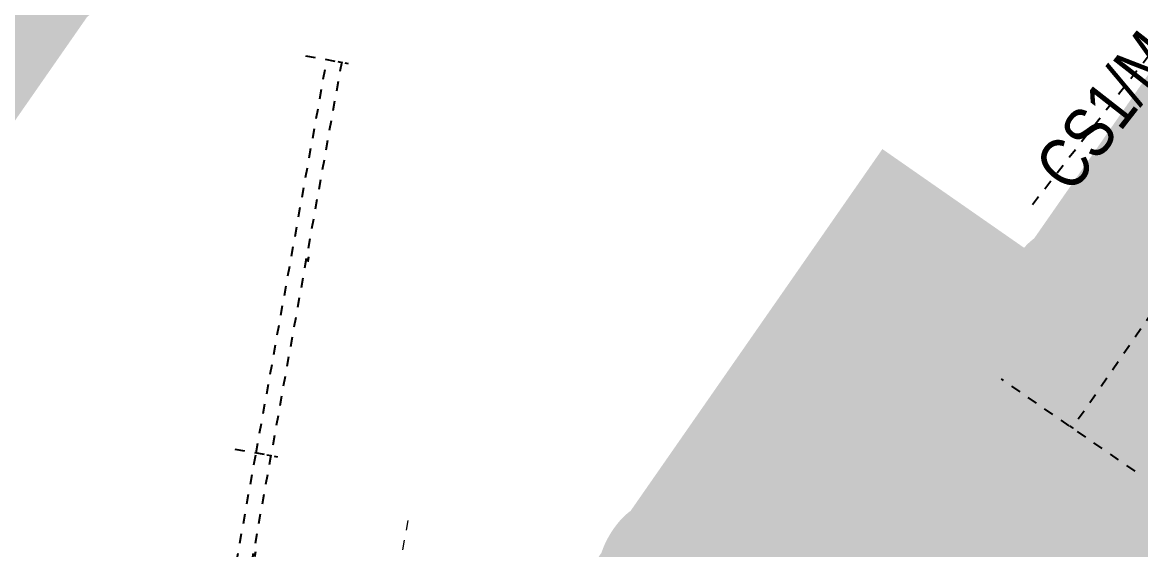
# Model space of a CAD drawing. Extents: x 218857 to 219044, y 632203 to 632441.
# Drawn here: x 218868.3 to 218879.5, y 632260.06 to 632265.33 of the extents above; entities that cross this region are included whole.
import ezdxf
from ezdxf.enums import TextEntityAlignment as Align

# ---------------------------------------------------------------- set-up
doc = ezdxf.new("R2018")
doc.units = 0
doc.header["$MEASUREMENT"] = 0
doc.linetypes.add('TRAZOS', pattern=[19.049999999999997, 12.7, -6.35])
doc.layers.get('0').update_dxf_attribs({"color": 4})
doc.layers.get('Defpoints').update_dxf_attribs({"color": 3, "lineweight": 30})
doc.layers.add('PC_T7200_002_SG-GRAL-HIDDEN DATA', color=150, linetype='TRAZOS', true_color=0x007fff, plot=False)
for name, color, linetype, true_color in [('PC_T7200_520_SG-LOT 25-SIGNALS', 1, 'Continuous', 0xff0000), ('PC_T7200_522_SG-LOT 25-AXLE COUNTER', 7, 'Continuous', 0xff0002), ('PC_T7200_523_SG-LOT 25-POINT MACHINE', 7, 'Continuous', 0xff0003), ('PC_T7200_536_SG-LOT 25-BEACON BTZP-5252 PASIVAS', 7, 'Continuous', 0x0000fa)]:
    doc.layers.add(name, color=color, linetype=linetype, true_color=true_color)
doc.styles.add('ARIAL NARROW', font='ARIALN.TTF')
doc.styles.get("Standard").update_dxf_attribs({"font": 'arial.ttf'})
doc.dimstyles.new('1-10', dxfattribs={"dimscale": 10, "dimtxt": 0.0018, "dimasz": 0.001, "dimexe": 0.0005, "dimexo": 0.0005, "dimgap": 0.0008, "dimtad": 1, "dimzin": 1, "dimtxsty": 'ARIAL NARROW', "dimblk": 'ARCHTICK', "dimcen": 0.0015, "dimdle": 0.0005, "dimclrd": 256, "dimclre": 256, "dimclrt": 256, "dimazin": 0, "dimtfac": 1, "dimtmove": 0, "dimatfit": 3, "dimfxl": 0.004, "dimfxlon": 1, "dimtfill": 2, "dimtfillclr": 255, "dimlwd": -1, "dimlwe": -1, "dimarcsym": 0})

# ---------------------------------------------------------------- blocks, each defined once
blk = doc.blocks.new('_ArchTick')
at = {"color": 0, "linetype": 'ByBlock', "const_width": 0.15}
blk.add_lwpolyline([(-0.5, -0.5), (0.5, 0.5)], dxfattribs=at)
blk = doc.blocks.new('*D17')
at = {"layer": 'Defpoints', "color": 0, "linetype": 'TRAZOS', "ltscale": 0.005, "transparency": 16777216}
for p in [(-3.850000000006659, 0.1792081035105957), (-3.850000000006659, 0.1376971458810131), (-0.8500000000276775, 0.1376971458810131)]:
    blk.add_point(p, dxfattribs=at)
at = {"layer": 'PC_T7200_002_SG-GRAL-HIDDEN DATA', "ltscale": 0.005, "transparency": 16777216}
for p, q in [((-0.8450000000276775, 0.1376971458810131), (-3.855000000006659, 0.1376971458810131)), ((-3.850000000006659, 0.1742081035105957), (-3.850000000006659, 0.1326971458810131)), ((-0.8500000000276775, 0.1376971458810131), (-0.8500000000276775, 0.1426971458810131))]:
    blk.add_line(p, q, dxfattribs=at)
at = {"layer": 'PC_T7200_002_SG-GRAL-HIDDEN DATA', "linetype": 'TRAZOS', "ltscale": 0.005, "transparency": 16777216, "xscale": 0.01, "yscale": 0.01, "zscale": 0.01, "rotation": 180}
blk.add_blockref('_ArchTick', (-3.850000000006659, 0.1376971458810131), dxfattribs=at)
at = {"layer": 'PC_T7200_002_SG-GRAL-HIDDEN DATA', "linetype": 'TRAZOS', "ltscale": 0.005, "transparency": 16777216, "xscale": 0.01, "yscale": 0.01, "zscale": 0.01}
blk.add_blockref('_ArchTick', (-0.8500000000276775, 0.1376971458810131), dxfattribs=at)
at = {"layer": 'PC_T7200_002_SG-GRAL-HIDDEN DATA', "linetype": 'TRAZOS', "ltscale": 0.005, "transparency": 16777216, "insert": (-2.350000000017168, 0.1565143355126638), "char_height": 0.018, "attachment_point": 5, "style": 'ARIAL NARROW', "bg_fill": 1, "box_fill_scale": 1.25, "bg_fill_color": 255, "bg_fill_transparency": 0}
blk.add_mtext('3,00', dxfattribs=at)
blk = doc.blocks.new('*U142')
at = {"lineweight": 30, "flags": 44}
for tag, p in [('X=INSERTIONPOINT', (3.997781524078323, 5.71426006490811)), ('Y=INSERTIONPOINT', (4.291366593659888, 5.442584142311375))]:
    blk.add_attdef(tag, text='', height=0.25, rotation=47.21963593905513, dxfattribs=at).set_placement(p, align=Align.MIDDLE_CENTER)
at = {"style": 'ARIAL NARROW', "flags": 9}
for tag, rotation, p in [('AT007', 2.219635939055076, (11.85691302946842, 10.07632779787357)), ('AT005', 47.21963593905513, (9.963068087205052, 8.029754830211674)), ('AT006', 47.21963593905513, (7.925498667729536, 5.827866808349937))]:
    blk.add_attdef(tag, text='', height=0.25, rotation=rotation, dxfattribs=at).set_placement(p, align=Align.MIDDLE_LEFT)
at = {"style": 'ARIAL NARROW'}
for tag, height, flags, p in [('AT008', 0.25, 9, (2.82344124575206, 6.800963755295056)), ('AT004', 0.25, 9, (3.117026315333626, 6.529287832698317)), ('AT000', 0.25, 8, (3.410611384915192, 6.257611910101582)), ('AT003', 0.25, 8, (3.704196454496759, 5.985935987504845)), ('AT001', 0.5, 8, (4.805140465427606, 4.967151277767069)), ('GIS01', 0.25, 9, (5.318914337195365, 4.4917184132228)), ('GIS02', 0.25, 9, (5.61249940677693, 4.220042490626065)), ('GIS03', 0.25, 9, (5.906084476358497, 3.948366568029329)), ('GIS04', 0.25, 9, (6.19966954594006, 3.676690645432592)), ('GIS05', 0.25, 9, (6.493254615521625, 3.405014722835856)), ('GIS06', 0.25, 9, (6.786839685103191, 3.13333880023912)), ('GIS07', 0.25, 9, (7.080424754684755, 2.861662877642385)), ('GIS08', 0.25, 9, (7.374009824266321, 2.589986955045649)), ('GIS09', 0.25, 9, (7.667594893847886, 2.318311032448912)), ('GIS10', 0.25, 9, (7.961179963429451, 2.046635109852177))]:
    blk.add_attdef(tag, text='', height=height, rotation=47.21963593905513, dxfattribs=dict(at, flags=flags)).set_placement(p, align=Align.MIDDLE_CENTER)
blk.add_attdef('AT009', text='', height=0.5, dxfattribs=at).set_placement((2.123251509982808, 5.199999999747158), align=Align.MIDDLE_CENTER)
blk = doc.blocks.new('*U141')
at = {"lineweight": 30, "flags": 45}
for tag, p in [('X=INSERTIONPOINT', (-3.484022035168203, 0.2183608216447444)), ('Y=INSERTIONPOINT', (-3.190436965587238, -0.05331510095264091))]:
    blk.add_attdef(tag, text='', height=0.25, rotation=47.21963593892862, dxfattribs=at).set_placement(p, align=Align.MIDDLE_CENTER)
at = {"style": 'ARIAL NARROW', "flags": 9}
for tag, rotation, p in [('AT007', 2.219635938928572, (2.952725784161363, 5.554619708897921)), ('AT005', 47.21963593892862, (1.058880841893481, 3.508046741240207)), ('AT006', 47.21963593892862, (-0.9786885775868974, 1.306158719382971))]:
    blk.add_attdef(tag, text='', height=0.25, rotation=rotation, dxfattribs=at).set_placement(p, align=Align.MIDDLE_LEFT)
at = {"style": 'ARIAL NARROW'}
for tag, height, flags, p in [('AT008', 0.25, 9, (-4.658362313492065, 1.30506451203428)), ('AT004', 0.25, 9, (-4.364777243911098, 1.033388589436896)), ('AT000', 0.25, 8, (-4.071192174330134, 0.7617126668395131)), ('AT003', 0.25, 8, (-3.777607104749168, 0.4900367442421278)), ('AT001', 0.5, 8, (-2.676663093820568, -0.5287479654980785)), ('GIS01', 0.25, 9, (-2.162889222053859, -1.004180830043485)), ('GIS02', 0.25, 9, (-1.869304152472895, -1.275856752640868)), ('GIS03', 0.25, 9, (-1.575719082891929, -1.547532675238253)), ('GIS04', 0.25, 9, (-1.282134013310963, -1.819208597835636)), ('GIS05', 0.25, 9, (-0.9885489437299979, -2.09088452043302)), ('GIS06', 0.25, 9, (-0.6949638741490327, -2.362560443030405)), ('GIS07', 0.25, 9, (-0.4013788045680684, -2.634236365627789)), ('GIS08', 0.25, 9, (-0.1077937349871005, -2.905912288225174)), ('GIS09', 0.25, 9, (0.1857913345938638, -3.177588210822556)), ('GIS10', 0.25, 9, (0.4793764041748299, -3.449264133419942))]:
    blk.add_attdef(tag, text='', height=height, rotation=47.21963593892862, dxfattribs=dict(at, flags=flags)).set_placement(p, align=Align.MIDDLE_CENTER)
blk = doc.blocks.new('*U76')
at = {"lineweight": 30, "flags": 55}
for tag, p in [('Y=INSERTIONPOINT', (-0.1910063282195584, -4.547626534964333)), ('X=INSERTIONPOINT', (-0.4885008382748839, -4.815015798755535))]:
    blk.add_attdef(tag, text='', height=0.25, rotation=131.9555813122571, dxfattribs=at).set_placement(p, align=Align.MIDDLE_CENTER)
at = {"style": 'ARIAL NARROW', "flags": 9}
for tag, rotation, p in [('AT007', 86.95558131225701, (-5.620322968996668, 2.389108328302497)), ('AT005', 131.9555813122571, (-3.756134003299726, 0.3154861164532203)), ('AT006', 131.9555813122571, (-1.750471161605705, -1.915503925086155))]:
    blk.add_attdef(tag, text='', height=0.25, rotation=rotation, dxfattribs=at).set_placement(p, align=Align.MIDDLE_LEFT)
at = {"style": 'ARIAL NARROW'}
for tag, height, flags, p in [('GIS10', 0.25, 9, (3.452944072961421, -1.271710560197432)), ('GIS09', 0.25, 9, (3.155478734089505, -1.539132272423301)), ('GIS08', 0.25, 9, (2.858013395217588, -1.806553984649171)), ('GIS07', 0.25, 9, (2.560548056345671, -2.073975696875041)), ('GIS06', 0.25, 9, (2.263082717473754, -2.341397409100911)), ('GIS05', 0.25, 9, (1.965617378601837, -2.60881912132678)), ('GIS04', 0.25, 9, (1.66815203972992, -2.87624083355265)), ('GIS03', 0.25, 9, (1.370686700858004, -3.143662545778519)), ('GIS02', 0.25, 9, (1.073221361986087, -3.411084258004389)), ('GIS01', 0.25, 9, (0.7757560231141709, -3.678505970230258)), ('AT001', 0.4999999999999996, 8, (0.2551916802507503, -4.146493966283822)), ('AT003', 0.25, 8, (-0.7859661771468001, -5.082437510981405)), ('AT000', 0.25, 8, (-1.083431516018717, -5.349859223207274)), ('AT004', 0.25, 9, (-1.380896854890633, -5.617280935433143)), ('AT008', 0.25, 9, (-1.67836219376255, -5.884702647659013)), ('AT018', 0.25, 9, (-1.975827532634467, -6.152124359884882))]:
    blk.add_attdef(tag, text='', height=height, rotation=131.9555813122571, dxfattribs=dict(at, flags=flags)).set_placement(p, align=Align.MIDDLE_CENTER)
blk = doc.blocks.new('*D22')
at = {"layer": 'Defpoints', "color": 0, "linetype": 'TRAZOS', "ltscale": 0.005, "transparency": 16777216}
for p in [(-2.269999999999982, 0.15), (-6.269999999999982, 0), (-2.269999999999982, 0)]:
    blk.add_point(p, dxfattribs=at)
at = {"layer": 'PC_T7200_002_SG-GRAL-HIDDEN DATA', "ltscale": 0.005, "transparency": 16777216}
for p, q in [((-6.274999999999982, 0.15), (-2.264999999999982, 0.15)), ((-6.269999999999982, 0.11), (-6.269999999999982, 0.155)), ((-2.269999999999982, 0.11), (-2.269999999999982, 0.155))]:
    blk.add_line(p, q, dxfattribs=at)
at = {"layer": 'PC_T7200_002_SG-GRAL-HIDDEN DATA', "linetype": 'TRAZOS', "ltscale": 0.005, "transparency": 16777216, "xscale": 0.01, "yscale": 0.01, "zscale": 0.01, "rotation": 180}
blk.add_blockref('_ArchTick', (-6.269999999999982, 0.15), dxfattribs=at)
at = {"layer": 'PC_T7200_002_SG-GRAL-HIDDEN DATA', "linetype": 'TRAZOS', "ltscale": 0.005, "transparency": 16777216, "xscale": 0.01, "yscale": 0.01, "zscale": 0.01}
blk.add_blockref('_ArchTick', (-2.269999999999982, 0.15), dxfattribs=at)
at = {"layer": 'PC_T7200_002_SG-GRAL-HIDDEN DATA', "linetype": 'TRAZOS', "ltscale": 0.005, "transparency": 16777216, "insert": (-4.269999999999982, 0.1688171896316507), "char_height": 0.018, "attachment_point": 5, "style": 'ARIAL NARROW', "bg_fill": 1, "box_fill_scale": 1.1, "bg_fill_color": 255, "bg_fill_transparency": 0}
blk.add_mtext('4,00', dxfattribs=at)
blk = doc.blocks.new('*D24')
at = {"layer": 'Defpoints', "color": 0, "linetype": 'TRAZOS', "ltscale": 0.005, "transparency": 16777216}
for p in [(-0.269999999999925, 0.15), (-2.269999999999982, 0), (-0.269999999999925, 0)]:
    blk.add_point(p, dxfattribs=at)
at = {"layer": 'PC_T7200_002_SG-GRAL-HIDDEN DATA', "ltscale": 0.005, "transparency": 16777216}
for p, q in [((-2.274999999999982, 0.15), (-0.264999999999925, 0.15)), ((-2.269999999999982, 0.11), (-2.269999999999982, 0.155)), ((-0.269999999999925, 0.11), (-0.269999999999925, 0.155))]:
    blk.add_line(p, q, dxfattribs=at)
at = {"layer": 'PC_T7200_002_SG-GRAL-HIDDEN DATA', "linetype": 'TRAZOS', "ltscale": 0.005, "transparency": 16777216, "xscale": 0.01, "yscale": 0.01, "zscale": 0.01, "rotation": 180}
blk.add_blockref('_ArchTick', (-2.269999999999982, 0.15), dxfattribs=at)
at = {"layer": 'PC_T7200_002_SG-GRAL-HIDDEN DATA', "linetype": 'TRAZOS', "ltscale": 0.005, "transparency": 16777216, "xscale": 0.01, "yscale": 0.01, "zscale": 0.01}
blk.add_blockref('_ArchTick', (-0.269999999999925, 0.15), dxfattribs=at)
at = {"layer": 'PC_T7200_002_SG-GRAL-HIDDEN DATA', "linetype": 'TRAZOS', "ltscale": 0.005, "transparency": 16777216, "insert": (-1.269999999999953, 0.1688171896316507), "char_height": 0.018, "attachment_point": 5, "style": 'ARIAL NARROW', "bg_fill": 1, "box_fill_scale": 1.1, "bg_fill_color": 255, "bg_fill_transparency": 0}
blk.add_mtext('2,00', dxfattribs=at)
blk = doc.blocks.new('*D25')
at = {"layer": 'Defpoints', "color": 0, "linetype": 'TRAZOS', "ltscale": 0.005, "transparency": 16777216}
for p in [(2.269999999999982, 0.15), (0.2700000000000387, 0), (2.269999999999982, 0)]:
    blk.add_point(p, dxfattribs=at)
at = {"layer": 'PC_T7200_002_SG-GRAL-HIDDEN DATA', "ltscale": 0.005, "transparency": 16777216}
for p, q in [((0.2650000000000386, 0.15), (2.274999999999982, 0.15)), ((0.2700000000000387, 0.11), (0.2700000000000387, 0.155)), ((2.269999999999982, 0.11), (2.269999999999982, 0.155))]:
    blk.add_line(p, q, dxfattribs=at)
at = {"layer": 'PC_T7200_002_SG-GRAL-HIDDEN DATA', "linetype": 'TRAZOS', "ltscale": 0.005, "transparency": 16777216, "xscale": 0.01, "yscale": 0.01, "zscale": 0.01, "rotation": 180}
blk.add_blockref('_ArchTick', (0.2700000000000387, 0.15), dxfattribs=at)
at = {"layer": 'PC_T7200_002_SG-GRAL-HIDDEN DATA', "linetype": 'TRAZOS', "ltscale": 0.005, "transparency": 16777216, "xscale": 0.01, "yscale": 0.01, "zscale": 0.01}
blk.add_blockref('_ArchTick', (2.269999999999982, 0.15), dxfattribs=at)
at = {"layer": 'PC_T7200_002_SG-GRAL-HIDDEN DATA', "linetype": 'TRAZOS', "ltscale": 0.005, "transparency": 16777216, "insert": (1.27000000000001, 0.1688171896316507), "char_height": 0.018, "attachment_point": 5, "style": 'ARIAL NARROW', "bg_fill": 1, "box_fill_scale": 1.1, "bg_fill_color": 255, "bg_fill_transparency": 0}
blk.add_mtext('2,00', dxfattribs=at)
blk = doc.blocks.new('*D23')
at = {"layer": 'Defpoints', "color": 0, "linetype": 'TRAZOS', "ltscale": 0.005, "transparency": 16777216}
for p in [(6.269999999999982, 0.15), (2.269999999999982, 0), (6.269999999999982, 0)]:
    blk.add_point(p, dxfattribs=at)
at = {"layer": 'PC_T7200_002_SG-GRAL-HIDDEN DATA', "ltscale": 0.005, "transparency": 16777216}
for p, q in [((2.264999999999982, 0.15), (6.274999999999982, 0.15)), ((2.269999999999982, 0.11), (2.269999999999982, 0.155)), ((6.269999999999982, 0.11), (6.269999999999982, 0.155))]:
    blk.add_line(p, q, dxfattribs=at)
at = {"layer": 'PC_T7200_002_SG-GRAL-HIDDEN DATA', "linetype": 'TRAZOS', "ltscale": 0.005, "transparency": 16777216, "xscale": 0.01, "yscale": 0.01, "zscale": 0.01, "rotation": 180}
blk.add_blockref('_ArchTick', (2.269999999999982, 0.15), dxfattribs=at)
at = {"layer": 'PC_T7200_002_SG-GRAL-HIDDEN DATA', "linetype": 'TRAZOS', "ltscale": 0.005, "transparency": 16777216, "xscale": 0.01, "yscale": 0.01, "zscale": 0.01}
blk.add_blockref('_ArchTick', (6.269999999999982, 0.15), dxfattribs=at)
at = {"layer": 'PC_T7200_002_SG-GRAL-HIDDEN DATA', "linetype": 'TRAZOS', "ltscale": 0.005, "transparency": 16777216, "insert": (4.269999999999982, 0.1688171896316507), "char_height": 0.018, "attachment_point": 5, "style": 'ARIAL NARROW', "bg_fill": 1, "box_fill_scale": 1.1, "bg_fill_color": 255, "bg_fill_transparency": 0}
blk.add_mtext('4,00', dxfattribs=at)
blk = doc.blocks.new('*D26')
at = {"layer": 'Defpoints', "color": 0, "linetype": 'TRAZOS', "ltscale": 0.005, "transparency": 16777216}
for p in [(2.842170943040402e-14, 0.2175000000000012), (2.842170943040405e-14, 0.2175000000000012), (5.684341886080804e-14, 0.1375000000000029)]:
    blk.add_point(p, dxfattribs=at)
at = {"layer": 'PC_T7200_002_SG-GRAL-HIDDEN DATA', "ltscale": 0.005, "transparency": 16777216}
for p, q in [((2.842198698616017e-14, 0.2175000000000012), (-0.004999999999971579, 0.2175000000000012)), ((2.843888319281618e-14, 0.1375000000000029), (-0.004999999999971562, 0.1375000000000029)), ((2.844058322182267e-14, 0.1325000000000029), (2.842059920737942e-14, 0.2225000000000013))]:
    blk.add_line(p, q, dxfattribs=at)
at = {"layer": 'PC_T7200_002_SG-GRAL-HIDDEN DATA', "linetype": 'TRAZOS', "ltscale": 0.005, "transparency": 16777216, "xscale": 0.01, "yscale": 0.01, "zscale": 0.01}
for p, rotation in [((2.842170943040405e-14, 0.2175000000000012), 90), ((2.843947299879804e-14, 0.1375000000000029), 270)]:
    blk.add_blockref('_ArchTick', p, dxfattribs=dict(at, rotation=rotation))
at = {"layer": 'PC_T7200_002_SG-GRAL-HIDDEN DATA', "linetype": 'TRAZOS', "ltscale": 0.005, "transparency": 16777216, "insert": (-0.01881718963162227, 0.177500000000002), "char_height": 0.018, "attachment_point": 5, "rotation": 90, "style": 'ARIAL NARROW', "bg_fill": 1, "box_fill_scale": 1.1, "bg_fill_color": 255, "bg_fill_transparency": 0}
blk.add_mtext('0,08', dxfattribs=at)
blk = doc.blocks.new('*U170')
at = {"lineweight": 13, "style": 'ARIAL NARROW'}
for tag, flags, p in [('AT023', 9, (1.011214055143125, -0.5542322538268092)), ('AT008', 9, (1.011214055143125, -0.9542322538268091)), ('AT004', 9, (1.011214055143125, -1.354232253826809)), ('AT000', 8, (1.011214055143125, -1.754232253826809)), ('AT003', 8, (1.011214055143125, -2.154232253826809)), ('GIS01', 9, (1.011170421912052, -4.354232253826808)), ('GIS02', 9, (1.011170421912052, -4.754232253826808)), ('GIS03', 9, (1.011170421912052, -5.154232253826808)), ('GIS04', 9, (1.011170421912052, -5.554232253826807)), ('GIS05', 9, (1.011170421912052, -5.954232253826808)), ('GIS06', 9, (1.011170421912052, -6.354232253826808)), ('GIS07', 9, (1.011170421912052, -6.754232253826808)), ('GIS08', 9, (1.011170421912052, -7.154232253826807)), ('GIS09', 9, (1.011170421912052, -7.554232253826807)), ('GIS10', 9, (1.011170421912052, -7.954232253826809))]:
    blk.add_attdef(tag, text='', height=0.25, dxfattribs=dict(at, flags=flags)).set_placement(p, align=Align.MIDDLE_CENTER)
at = {"lineweight": 13, "flags": 104}
for tag, p in [('X=INSERTIONPOINT', (1.011214055143125, -2.554232253826808)), ('Y=INSERTIONPOINT', (1.011170421912052, -2.954232253826808))]:
    blk.add_attdef(tag, text='', height=0.25, dxfattribs=at).set_placement(p, align=Align.MIDDLE_CENTER)
at = {"lineweight": 13, "style": 'ARIAL NARROW', "flags": 8}
blk.add_attdef('AT001', text='', height=0.499999999999998, rotation=359.9999999949974, dxfattribs=at).set_placement((1.011170420864314, -3.654232254176054), align=Align.MIDDLE_CENTER)
at = {"lineweight": 13, "style": 'ARIAL NARROW', "flags": 9}
for tag, p in [('AT006', (4.011170421912052, -3.654232253826808)), ('AT005', (7.011170421912052, -3.654232253826808))]:
    blk.add_attdef(tag, text='', height=0.25, dxfattribs=at).set_placement(p, align=Align.MIDDLE_LEFT)
blk.add_attdef('AT007', text='', height=0.25, rotation=314.9999999999999, dxfattribs=at).set_placement((9.79955876956037, -3.654232253826808), align=Align.MIDDLE_LEFT)
blk = doc.blocks.new('PC_T7200_(CAFS)_M1')
at = {"true_color": 0xffffff}
h = blk.add_hatch(color=7, dxfattribs=at)
h.dxf.hatch_style = 1
h.paths.add_polyline_path([(-1.006250000006744, 0.07812500000181899), (-0.8500000000280323, 0.07812500000181899), (-0.8500000000280323, -0.07812499999350564), (-1.006250000006744, -0.07812499999350564)])
h.paths.add_polyline_path([(-0.8500000000066592, -0.6249999999891287), (0.8500000000411063, -0.6249999999891287), (0.8500000000066734, 0.6249999999891287), (-0.8500000000411063, 0.6249999999891287)])
at = {"color": 0, "flags": 128}
for points, const_width in [([(-0.8500000000066592, -0.6249999999891287), (0.8500000000411063, -0.6249999999891287), (0.8500000000066734, 0.6249999999891287), (-0.8500000000411063, 0.6249999999891287)], 0.001), ([(-0.680000000011344, -0.4549999999891287), (0.6800000000364235, -0.4549999999891287), (0.6800000000113563, 0.4549999999891288), (-0.6800000000364212, 0.4549999999891287)], 0.025), ([(-1.006250000006744, 0.07812500000181899), (-0.8500000000280323, 0.07812500000181899), (-0.8500000000280323, -0.07812499999350564), (-1.006250000006744, -0.07812499999350564)], 0.001)]:
    blk.add_lwpolyline(points, close=True, dxfattribs=dict(at, const_width=const_width))
at = {"color": 0, "const_width": 0.001, "flags": 128}
blk.add_lwpolyline([(-0.9281322721986263, 0.0416666660025502, 22918.31179054115), (-0.9281249999934431, 0.04166666663716989)], format="xyb", close=True, dxfattribs=at)
at = {"layer": 'PC_T7200_002_SG-GRAL-HIDDEN DATA', "linetype": 'TRAZOS', "ltscale": 0.005}
blk.add_lwpolyline([(-3.850000000006659, -0.6249999999891287), (-3.850000000006659, 1.000000000004157)], dxfattribs=at)
dim = blk.add_linear_dim(base=(-3.850000000006659, 0.1376971458810131), p1=(-0.8500000000276775, 0.1376971458810131), p2=(-3.850000000006659, 0.1792081035105957), dimstyle='1-10', dxfattribs=at)
dim.commit()
dim.dimension.update_dxf_attribs({"geometry": '*D17', "text_midpoint": (-2.350000000017168, 0.1565143355126638)})
blk = doc.blocks.new('*U73')
at = {"layer": 'PC_T7200_002_SG-GRAL-HIDDEN DATA', "linetype": 'TRAZOS', "ltscale": 0.005}
blk.add_line((-2.236682460887762, 1.738213170699167), (1.756519538419769, 1.505108488793488), dxfattribs=at)
at = {"color": 0}
blk.add_blockref('PC_T7200_(CAFS)_M1', (0, 0), dxfattribs=at)
at = {"style": 'ARIAL NARROW'}
for tag, height, flags, p in [('AT016', 0.25, 9, (-0.03607130549013804, 5.115710036362804)), ('AT015', 0.25, 9, (-0.05938177368070569, 4.71638983643205)), ('AT008', 0.25, 9, (-0.0826922418712738, 4.317069636501296)), ('AT004', 0.25, 9, (-0.1060027100618418, 3.917749436570544)), ('AT000', 0.25, 8, (-0.1293131782524098, 3.51842923663979)), ('AT003', 0.25, 8, (-0.1526236464429773, 3.119109036709038)), ('AT001', 0.5, 8, (-0.2400814612804786, 1.621660829749041)), ('GIS01', 0.25, 9, (-0.2808747805674897, 0.9228504798675096)), ('GIS02', 0.25, 9, (-0.3041852487580575, 0.5235302799367569)), ('GIS03', 0.25, 9, (-0.3274957169486254, 0.1242100800060038)), ('GIS04', 0.25, 9, (-0.3508061851391932, -0.2751101199247487)), ('GIS05', 0.25, 9, (-0.3741166533297611, -0.6744303198555018)), ('GIS06', 0.25, 9, (-0.3974271215203289, -1.073750519786254)), ('GIS07', 0.25, 9, (-0.4207375897108968, -1.473070719717007)), ('GIS08', 0.25, 9, (-0.4440480579014648, -1.87239091964776)), ('GIS09', 0.25, 9, (-0.4673585260920325, -2.271711119578513)), ('GIS10', 0.25, 9, (-0.4906689942826006, -2.671031319509266))]:
    blk.add_attdef(tag, text='', height=height, rotation=356.6591285671379, dxfattribs=dict(at, flags=flags)).set_placement(p, align=Align.MIDDLE_CENTER)
at = {"lineweight": 30, "flags": 40}
for tag, p in [('X=INSERTIONPOINT', (-5.156486460159091, 3.045122000256039)), ('Y=INSERTIONPOINT', (-5.179585124064905, 2.645789436169797))]:
    blk.add_attdef(tag, text='', height=0.25, rotation=356.6591288368109, dxfattribs=at).set_placement(p, align=Align.MIDDLE_CENTER)
at = {"style": 'ARIAL NARROW', "flags": 9}
for tag, rotation, p in [('AT006', 356.6591285671379, (2.75482003824665, 1.446832318317068)), ('AT005', 356.6591285671379, (5.749721537727297, 1.272003806887809)), ('AT007', 311.6591285671378, (8.533371018896068, 1.109507212185794))]:
    blk.add_attdef(tag, text='', height=0.25, rotation=rotation, dxfattribs=at).set_placement(p, align=Align.MIDDLE_LEFT)
blk = doc.blocks.new('*U50')
at = {"layer": 'PC_T7200_002_SG-GRAL-HIDDEN DATA', "linetype": 'TRAZOS', "ltscale": 0.005}
blk.add_line((-3.992852950539674, 1.239549220275362), (0.007147049460270172, 1.239549896839142), dxfattribs=at)
at = {"color": 0, "xscale": -1}
blk.add_blockref('PC_T7200_(CAFS)_M1', (-3.443290097493446e-11, 0), dxfattribs=at)
at = {"style": 'ARIAL NARROW'}
for tag, height, flags, p in [('AT016', 0.25, 9, (-1.992809909301936, 4.739549558564581)), ('AT015', 0.25, 9, (-1.992809841645558, 4.339549558564586)), ('AT008', 0.25, 9, (-1.99280977398918, 3.939549558564591)), ('AT004', 0.25, 9, (-1.992809706332802, 3.539549558564598)), ('AT000', 0.25, 8, (-1.992809638676424, 3.139549558564603)), ('AT003', 0.25, 8, (-1.992809571020046, 2.739549558564609)), ('AT001', 0.5, 8, (-1.992852950586263, 1.239549558557252)), ('GIS01', 0.25, 9, (-1.992852832141039, 0.5395495585572614)), ('GIS02', 0.25, 9, (-1.992852764484662, 0.1395495585572676)), ('GIS03', 0.25, 9, (-1.992852696828284, -0.2604504414427269)), ('GIS04', 0.25, 9, (-1.992852629171906, -0.6604504414427206)), ('GIS05', 0.25, 9, (-1.992852561515528, -1.060450441442715)), ('GIS06', 0.25, 9, (-1.99285249385915, -1.460450441442709)), ('GIS07', 0.25, 9, (-1.992852426202772, -1.860450441442704)), ('GIS08', 0.25, 9, (-1.992852358546394, -2.260450441442698)), ('GIS09', 0.25, 9, (-1.992852290890016, -2.660450441442693)), ('GIS10', 0.25, 9, (-1.992852223233638, -3.060450441442687))]:
    blk.add_attdef(tag, text='', height=height, rotation=9.691062292943518e-06, dxfattribs=dict(at, flags=flags)).set_placement(p, align=Align.MIDDLE_CENTER)
at = {"lineweight": 30, "flags": 31}
for tag, p in [('X=INSERTIONPOINT', (-1.992809503363668, 2.339549558564615)), ('Y=INSERTIONPOINT', (-1.992853068938363, 1.939549558557241))]:
    blk.add_attdef(tag, text='', height=0.25, rotation=9.691062292943518e-06, dxfattribs=at).set_placement(p, align=Align.MIDDLE_CENTER)
at = {"style": 'ARIAL NARROW', "flags": 9}
for tag, rotation, p in [('AT006', 9.691062292943518e-06, (1.007147049460256, 1.239550065980087)), ('AT005', 9.691062292943518e-06, (4.007147049460213, 1.239550573402922)), ('AT007', 315.0000096910622, (6.795535397108491, 1.239551045033562))]:
    blk.add_attdef(tag, text='', height=0.25, rotation=rotation, dxfattribs=at).set_placement(p, align=Align.MIDDLE_LEFT)
blk = doc.blocks.new('PC_T7200_(CAFS)_BP')
at = {"lineweight": 0}
h = blk.add_hatch(dxfattribs=at)
h.set_pattern_fill('ANSI31', color=0, scale=0.02)
h.set_pattern_definition([(45, (0, 0), (-0.04490128060534577, 0.04490128060534577), [])])
edge = h.paths.add_edge_path()
edge.add_arc((-0.2649999999999295, -0.1142502806666386), 0.004999999999995453, 180, 270)
edge.add_line((-0.2649999999999295, -0.119250280666634), (-0.2549999999999386, -0.119250280666634))
edge.add_arc((-0.2549999999999386, -0.1242502806666295), 0.004999999999995453, 0, 90, ccw=False)
edge.add_line((-0.2499999999999432, -0.1242502806666295), (-0.2499999999999432, -0.1324999999999932))
edge.add_arc((-0.2449999999999406, -0.1325000000000003), 0.00500000000000253, 179.9999999999183, 269.9999999999189)
edge.add_line((-0.2449999999999477, -0.1375000000000028), (0.2450000000000614, -0.1375000000000028))
edge.add_arc((0.2450000000000543, -0.1325000000000003), 0.00500000000000253, 270.0000000000811, 360.0000000000817)
edge.add_line((0.2500000000000568, -0.1324999999999932), (0.2500000000000568, -0.1242502806666295))
edge.add_arc((0.2550000000000523, -0.1242502806666295), 0.004999999999995453, 90, 180, ccw=False)
edge.add_line((0.2550000000000523, -0.119250280666634), (0.2650000000000432, -0.119250280666634))
edge.add_arc((0.2650000000000432, -0.1142502806666386), 0.004999999999995453, 270, 360)
edge.add_line((0.2700000000000387, -0.1142502806666386), (0.2700000000000387, 0.1142502806666386))
edge.add_arc((0.2650000000000432, 0.1142502806666386), 0.004999999999995453, 0, 90)
edge.add_line((0.2650000000000432, 0.119250280666634), (0.2550000000000523, 0.119250280666634))
edge.add_arc((0.2550000000000594, 0.1242502806666366), 0.005000000000002558, 179.9999999999186, 269.9999999999186, ccw=False)
edge.add_line((0.2500000000000568, 0.1242502806666437), (0.2500000000000568, 0.1325000000000074))
edge.add_arc((0.2450000000000614, 0.1325000000000074), 0.004999999999995425, 359.9999999999997, 450.0000000000003)
edge.add_line((0.2450000000000614, 0.1375000000000028), (-0.2449999999999477, 0.1375000000000028))
edge.add_arc((-0.2449999999999477, 0.1325000000000074), 0.004999999999995425, 89.99999999999967, 180.0000000000003)
edge.add_line((-0.2499999999999432, 0.1325000000000074), (-0.2499999999999432, 0.1242502806666437))
edge.add_arc((-0.2549999999999457, 0.1242502806666366), 0.005000000000002558, -89.99999999991849, 8.139977580867708e-11, ccw=False)
edge.add_line((-0.2549999999999386, 0.119250280666634), (-0.2649999999999295, 0.119250280666634))
edge.add_arc((-0.2649999999999295, 0.1142502806666386), 0.004999999999995453, 90, 180)
edge.add_line((-0.269999999999925, 0.1142502806666386), (-0.269999999999925, -0.1142502806666386))
at = {"color": 0, "const_width": 0.001, "flags": 128}
for points in [[(-0.269999999999925, -0.1142502806666386, 0.4142135623730955), (-0.2649999999999295, -0.119250280666634), (-0.2549999999999386, -0.119250280666634, -0.4142135623730955), (-0.2499999999999432, -0.1242502806666295), (-0.2499999999999432, -0.1324999999999932, 0.4142135623730972), (-0.2449999999999477, -0.1375000000000028), (0.2450000000000614, -0.1375000000000028, 0.4142135623730972), (0.2500000000000568, -0.1324999999999932), (0.2500000000000568, -0.1242502806666295, -0.4142135623730955), (0.2550000000000523, -0.119250280666634), (0.2650000000000432, -0.119250280666634, 0.4142135623730955), (0.2700000000000387, -0.1142502806666386), (0.2700000000000387, 0.1142502806666386, 0.4142135623730955), (0.2650000000000432, 0.119250280666634), (0.2550000000000523, 0.119250280666634, -0.4142135623730955), (0.2500000000000568, 0.1242502806666437), (0.2500000000000568, 0.1325000000000074, 0.4142135623730972), (0.2450000000000614, 0.1375000000000028), (-0.2449999999999477, 0.1375000000000028, 0.4142135623730972), (-0.2499999999999432, 0.1325000000000074), (-0.2499999999999432, 0.1242502806666437, -0.4142135623730955), (-0.2549999999999386, 0.119250280666634), (-0.2649999999999295, 0.119250280666634, 0.4142135623730955), (-0.269999999999925, 0.1142502806666386)], [(-0.1899999999999409, 0, 1), (-0.1699999999999591, 0, 1)], [(0.1700000000000728, 0, 1), (0.1900000000000546, 0, 1)]]:
    blk.add_lwpolyline(points, format="xyb", close=True, dxfattribs=at)
blk.add_lwpolyline([(-0.2175499999999602, 0.1000000000000085), (0.2175500000000739, 0.1000000000000085), (0.2175500000000739, -0.09999999999999432), (-0.2175499999999602, -0.09999999999999432)], close=True, dxfattribs=at)
at = {"layer": 'PC_T7200_002_SG-GRAL-HIDDEN DATA', "linetype": 'TRAZOS', "ltscale": 0.005}
for points in [[(-6.269999999999982, -0.2175000000000011), (-6.269999999999982, 0.2175000000000011)], [(-2.269999999999982, -0.2175000000000011), (-2.269999999999982, 0.2175000000000011)], [(2.269999999999982, -0.2175000000000011), (2.269999999999982, 0.2175000000000011)], [(6.269999999999982, -0.2175000000000011), (6.269999999999982, 0.2175000000000011)], [(-0.3499999999999659, 0), (-2.269999999999982, 0), (-6.269999999999982, 0)], [(0.3499999999999659, 0), (2.269999999999982, 0), (6.269999999999982, 0)]]:
    blk.add_lwpolyline(points, dxfattribs=at)
at = {"layer": 'PC_T7200_002_SG-GRAL-HIDDEN DATA', "linetype": 'TRAZOS', "ltscale": 0.005, "flags": 128}
blk.add_lwpolyline([(-0.3499999999999659, -0.2175000000000011), (0.3500000000000227, -0.2175000000000011), (0.3500000000000227, 0.2175000000000011), (-0.3499999999999659, 0.2175000000000011)], close=True, dxfattribs=at)
at = {"layer": 'PC_T7200_002_SG-GRAL-HIDDEN DATA', "linetype": 'TRAZOS', "ltscale": 0.005}
for base, p1, p2, picture, middle in [((-2.269999999999982, 0.15), (-6.269999999999982, 0), (-2.269999999999982, 0), '*D22', (-4.269999999999982, 0.1688171896316507)), ((-0.269999999999925, 0.15), (-2.269999999999982, 0), (-0.269999999999925, 0), '*D24', (-1.269999999999953, 0.1688171896316507)), ((2.269999999999982, 0.15), (0.2700000000000387, 0), (2.269999999999982, 0), '*D25', (1.27000000000001, 0.1688171896316507)), ((6.269999999999982, 0.15), (2.269999999999982, 0), (6.269999999999982, 0), '*D23', (4.269999999999982, 0.1688171896316507))]:
    dim = blk.add_linear_dim(base=base, p1=p1, p2=p2, dimstyle='1-10', dxfattribs=at)
    dim.commit()
    dim.dimension.update_dxf_attribs({"geometry": picture, "text_midpoint": middle})
dim = blk.add_linear_dim(base=(2.842170943040405e-14, 0.2175000000000012), p1=(5.684341886080801e-14, 0.1375000000000028), p2=(2.842170943040401e-14, 0.2175000000000011), angle=90, dimstyle='1-10', dxfattribs=at)
dim.commit()
dim.dimension.update_dxf_attribs({"geometry": '*D26', "text_midpoint": (-0.01881718963162227, 0.177500000000002)})
blk = doc.blocks.new('*U163')
at = {"layer": 'PC_T7200_002_SG-GRAL-HIDDEN DATA', "linetype": 'TRAZOS', "lineweight": 13, "ltscale": 0.005}
blk.add_line((-1.873126146502516, 1.615087185631332), (2.126873853497484, 1.615087185631332), dxfattribs=at)
at = {"color": 0, "lineweight": 13}
blk.add_blockref('PC_T7200_(CAFS)_BP', (0, 0), dxfattribs=at)
at = {"lineweight": 13, "style": 'ARIAL NARROW'}
for tag, flags, p in [('AT023', 9, (0.1269174867285567, 4.715087185631331)), ('AT008', 9, (0.1269174867285567, 4.315087185631331)), ('AT004', 9, (0.1269174867285567, 3.915087185631331)), ('AT000', 8, (0.1269174867285567, 3.515087185631331)), ('AT003', 8, (0.1269174867285567, 3.115087185631332)), ('GIS01', 9, (0.126873853497484, 0.9150871856313325)), ('GIS02', 9, (0.126873853497484, 0.5150871856313326)), ('GIS03', 9, (0.126873853497484, 0.1150871856313327)), ('GIS04', 9, (0.126873853497484, -0.2849128143686672)), ('GIS05', 9, (0.126873853497484, -0.6849128143686674)), ('GIS06', 9, (0.126873853497484, -1.084912814368667)), ('GIS07', 9, (0.126873853497484, -1.484912814368668)), ('GIS08', 9, (0.126873853497484, -1.884912814368667)), ('GIS09', 9, (0.126873853497484, -2.284912814368667)), ('GIS10', 9, (0.126873853497484, -2.684912814368668))]:
    blk.add_attdef(tag, text='', height=0.25, dxfattribs=dict(at, flags=flags)).set_placement(p, align=Align.MIDDLE_CENTER)
at = {"lineweight": 13, "flags": 104}
for tag, p in [('X=INSERTIONPOINT', (0.1269174867285567, 2.715087185631332)), ('Y=INSERTIONPOINT', (0.126873853497484, 2.315087185631332))]:
    blk.add_attdef(tag, text='', height=0.25, dxfattribs=at).set_placement(p, align=Align.MIDDLE_CENTER)
at = {"lineweight": 13, "style": 'ARIAL NARROW', "flags": 8}
blk.add_attdef('AT001', text='', height=0.4999999999999982, rotation=359.9999999933299, dxfattribs=at).set_placement((0.1268738526825768, 1.615087185427606), align=Align.MIDDLE_CENTER)
at = {"lineweight": 13, "style": 'ARIAL NARROW', "flags": 9}
for tag, p in [('AT006', (3.126873853497484, 1.615087185631332)), ('AT005', (6.126873853497484, 1.615087185631332))]:
    blk.add_attdef(tag, text='', height=0.25, dxfattribs=at).set_placement(p, align=Align.MIDDLE_LEFT)
blk.add_attdef('AT007', text='', height=0.25, rotation=314.9999999999999, dxfattribs=at).set_placement((8.915262201145802, 1.615087185631332), align=Align.MIDDLE_LEFT)

msp = doc.modelspace()

# ---------------------------------------------------------------- block references
at = {"layer": 'PC_T7200_520_SG-LOT 25-SIGNALS'}
ref = msp.add_blockref('*U142', (218867.9149999996, 632246.404, 788.933), dxfattribs=dict(at, rotation=7.931885816652751))
lines = msp.add_mtext('Y=632246.404', dxfattribs={"layer": '0', "insert": (218871.4142568064, 632252.3867043381, 788.933), "char_height": 2.5, "attachment_point": 1, "rotation": 55.15152175600364, "bg_fill": 1, "box_fill_scale": 1, "bg_fill_color": 7, "bg_fill_true_color": 16777215, "bg_fill_transparency": 0})
ref.add_attrib('Y=INSERTIONPOINT', '', (218871.4142568064, 632252.3867043381, 788.933), dxfattribs={"flags": 58}).embed_mtext(lines)
lines = msp.add_mtext('X=218867.915', dxfattribs={"layer": '0', "insert": (218871.0859903934, 632252.6152675946, 788.933), "char_height": 2.5, "attachment_point": 1, "rotation": 55.15152175600364, "bg_fill": 1, "box_fill_scale": 1, "bg_fill_color": 7, "bg_fill_true_color": 16777215, "bg_fill_transparency": 0})
ref.add_attrib('X=INSERTIONPOINT', '', (218871.0859903934, 632252.6152675946, 788.933), dxfattribs={"flags": 58}).embed_mtext(lines)
ref = msp.add_blockref('*U141', (218867.9149999996, 632246.404, 788.933), dxfattribs=dict(at, rotation=7.931885816652751))
lines = msp.add_mtext('Y=632246.404', dxfattribs={"layer": '0', "insert": (218864.7624437755, 632245.9109282148, 788.933), "char_height": 2.5, "attachment_point": 1, "rotation": 55.151521755765415, "bg_fill": 1, "box_fill_scale": 1, "bg_fill_color": 7, "bg_fill_true_color": 16777215, "bg_fill_transparency": 0})
ref.add_attrib('Y=INSERTIONPOINT', '', (218864.7624437755, 632245.9109282148, 788.933), dxfattribs={"flags": 62}).embed_mtext(lines)
lines = msp.add_mtext('X=218867.915', dxfattribs={"layer": '0', "insert": (218864.4341773628, 632246.1394914716, 788.933), "char_height": 2.5, "attachment_point": 1, "rotation": 55.151521755765415, "bg_fill": 1, "box_fill_scale": 1, "bg_fill_color": 7, "bg_fill_true_color": 16777215, "bg_fill_transparency": 0})
ref.add_attrib('X=INSERTIONPOINT', '', (218864.4341773628, 632246.1394914716, 788.933), dxfattribs={"flags": 62}).embed_mtext(lines)
at = {"layer": 'PC_T7200_522_SG-LOT 25-AXLE COUNTER'}
ref = msp.add_blockref('*U76', (218867.9225830466, 632243.8823660905), dxfattribs=dict(at, rotation=283.1959404436007))
lines = msp.add_mtext('Y=632243.882', dxfattribs={"layer": '0', "insert": (218863.4514329435, 632243.0301881357), "char_height": 2.5, "attachment_point": 1, "rotation": 55.151521755765415, "bg_fill": 1, "box_fill_scale": 1, "bg_fill_color": 7, "bg_fill_true_color": 16777215, "bg_fill_transparency": 0})
ref.add_attrib('Y=INSERTIONPOINT', '', (218863.4514329435, 632243.0301881357), dxfattribs={"flags": 62}).embed_mtext(lines)
lines = msp.add_mtext('X=218867.923', dxfattribs={"layer": '0', "insert": (218863.1231914632, 632243.2587872008), "char_height": 2.5, "attachment_point": 1, "rotation": 55.151521755765415, "bg_fill": 1, "box_fill_scale": 1, "bg_fill_color": 7, "bg_fill_true_color": 16777215, "bg_fill_transparency": 0})
ref.add_attrib('X=INSERTIONPOINT', '', (218863.1231914632, 632243.2587872008), dxfattribs={"flags": 62}).embed_mtext(lines)
at = {"layer": 'PC_T7200_523_SG-LOT 25-POINT MACHINE'}
ref = msp.add_blockref('*U50', (218873.5371655514, 632268.1600382056), dxfattribs=dict(at, rotation=55.15158019073704))
ref.add_attrib('AT001', 'CS1/MOP/15', dxfattribs={"layer": '0', "height": 0.5, "rotation": 55.15158988146337, "style": 'ARIAL NARROW'}).set_placement((218871.3811778784, 632267.2328579943), align=Align.MIDDLE_CENTER)
ref.add_attrib('AT003', 'LOT-25', dxfattribs={"layer": '0', "height": 0.25, "rotation": 55.15158988146337, "style": 'ARIAL NARROW'}).set_placement((218870.1502027443, 632268.0900045517), align=Align.MIDDLE_CENTER)
ref = msp.add_blockref('*U73', (218881.1208039443, 632264.3636871426), dxfattribs=dict(at, rotation=55.35816028037388))
ref.add_attrib('AT001', 'CS1/MOP/18', dxfattribs={"layer": '0', "height": 0.4999999999999998, "rotation": 52.01728884602272, "style": 'ARIAL NARROW'}).set_placement((218879.6501557064, 632265.0879914397), align=Align.MIDDLE_CENTER)
ref.add_attrib('AT003', 'LOT-25', dxfattribs={"layer": '0', "height": 0.2499999999999999, "rotation": 52.01728884602272, "style": 'ARIAL NARROW'}).set_placement((218878.4678878214, 632266.0111613321), align=Align.MIDDLE_CENTER)
at = {"layer": 'PC_T7200_536_SG-LOT 25-BEACON BTZP-5252 PASIVAS'}
ref = msp.add_blockref('*U170', (218881.632, 632279.132, 788.956), dxfattribs=dict(at, rotation=235.1515237246554))
lines = msp.add_mtext('Y=632279.132', dxfattribs={"layer": '0', "insert": (218878.6297708985, 632279.9902390417, 788.956), "char_height": 2.5, "attachment_point": 1, "rotation": 235.15152372465536, "bg_fill": 1, "box_fill_scale": 1, "bg_fill_color": 7, "bg_fill_true_color": 16777215, "bg_fill_transparency": 0})
ref.add_attrib('Y=INSERTIONPOINT', '', (218878.6297708985, 632279.9902390417, 788.956), dxfattribs={"flags": 48}).embed_mtext(lines)
lines = msp.add_mtext('X=218881.632', dxfattribs={"layer": '0', "insert": (218878.9580123866, 632279.761639988, 788.956), "char_height": 2.5, "attachment_point": 1, "rotation": 235.15152372465536, "bg_fill": 1, "box_fill_scale": 1, "bg_fill_color": 7, "bg_fill_true_color": 16777215, "bg_fill_transparency": 0})
ref.add_attrib('X=INSERTIONPOINT', '', (218878.9580123866, 632279.761639988, 788.956), dxfattribs={"flags": 48}).embed_mtext(lines)
at = {"layer": 'PC_T7200_536_SG-LOT 25-BEACON BTZP-5252 PASIVAS', "rotation": 259.7930525769701}
msp.add_blockref('*U163', (218870.241, 632258.791, 788.936), dxfattribs=at)

doc.saveas('drawing.dxf')
